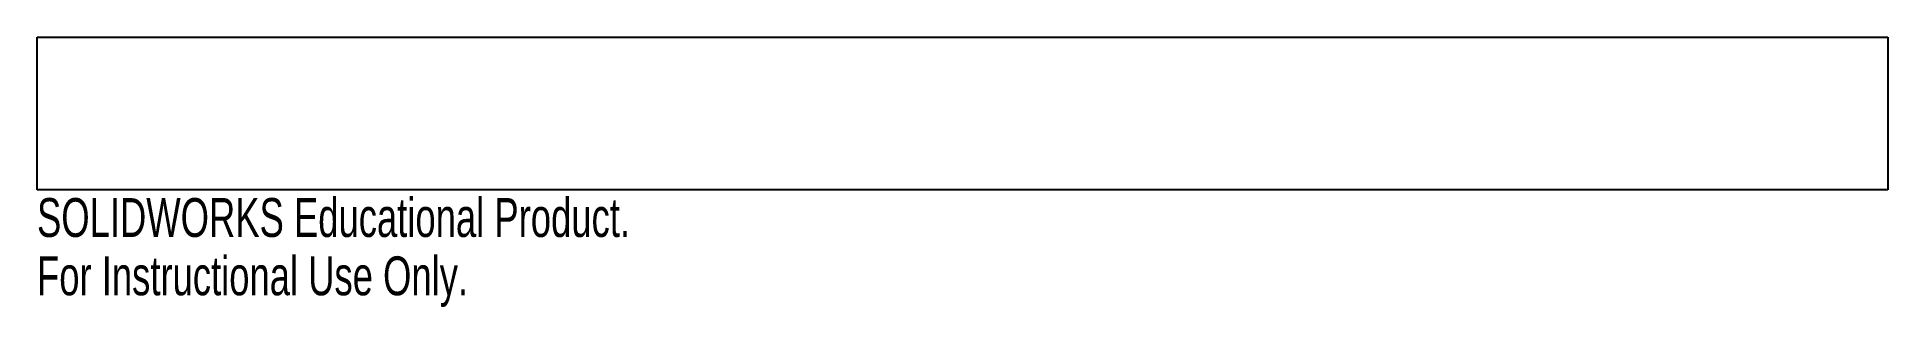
# Paper-space layout '_Bottom' of a CAD drawing. Header units: millimetres. Extents: x -115 to 115, y -24 to 10.
import ezdxf

# ---------------------------------------------------------------- set-up
doc = ezdxf.new("R2010")
doc.units = ezdxf.units.MM
doc.styles.add('SLDTEXTSTYLE0', font='TXT', dxfattribs={"width": 0.7})

psp = doc.layouts.new('_Bottom')

# ---------------------------------------------------------------- linework, layer by layer
at = {"color": 7, "linetype": 'Continuous', "lineweight": 25}
for p, q in [((-115, 9.5), (115, 9.5)), ((-115, -9.5), (-115, 9.5)), ((115, 9.5), (115, -9.5)), ((115, -9.5), (-115, -9.5))]:
    psp.add_line(p, q, dxfattribs=at)

# ---------------------------------------------------------------- texts
at = {"color": 7, "linetype": 'Continuous', "char_height": 4.8336, "attachment_point": 1, "style": 'SLDTEXTSTYLE0'}
for s, insert in [('SOLIDWORKS Educational Product.', (-115, -10.52)), ('For Instructional Use Only.', (-115, -17.77))]:
    psp.add_mtext(s, dxfattribs=dict(at, insert=insert))

doc.saveas('drawing.dxf')
